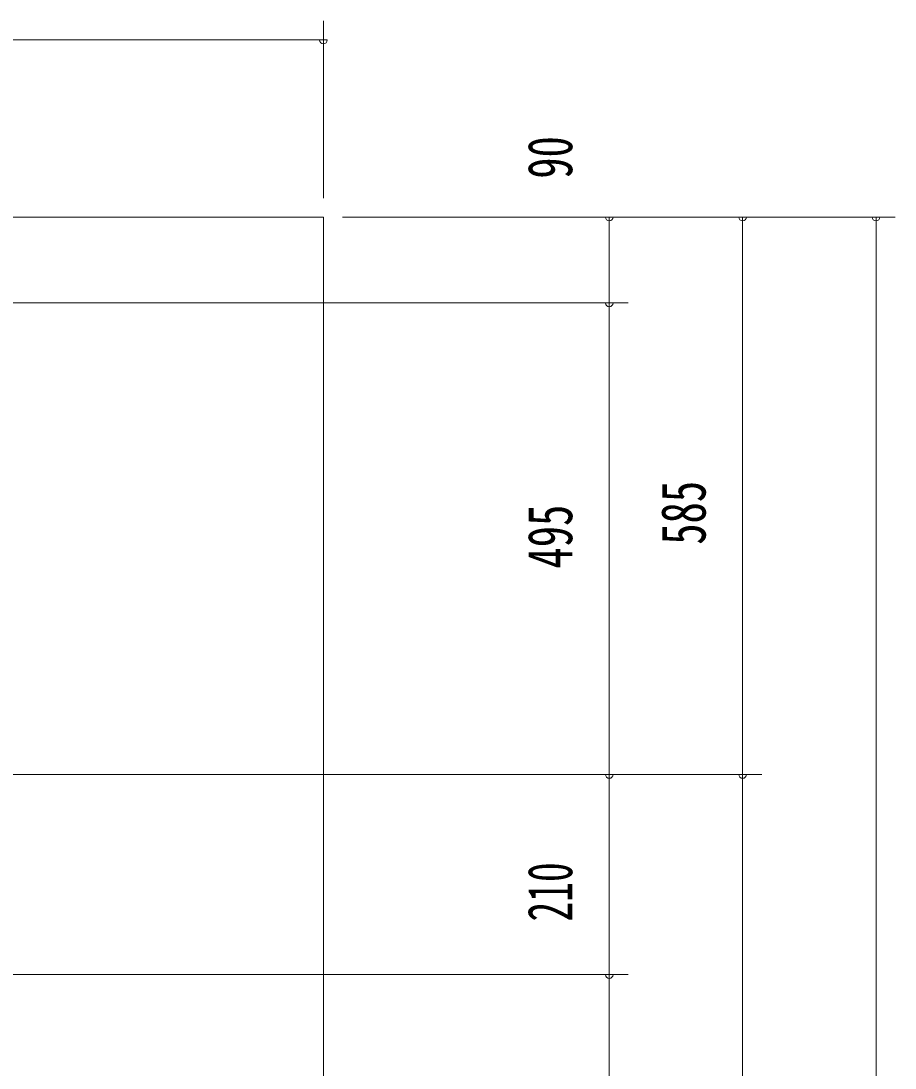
# Model space of a CAD drawing. Units: millimetres, scale not verified. Extents: x -5740 to 5856, y -4020 to 4020.
# Drawn here: x -154 to 764, y -1173 to -74 of the extents above; entities that cross this region are included whole.
import ezdxf
from ezdxf.enums import TextEntityAlignment as Align

# ---------------------------------------------------------------- set-up
doc = ezdxf.new("R2010")
doc.units = ezdxf.units.MM
doc.header["$LTSCALE"] = 10
doc.layers.add('0-3_2-03BODL', color=2, linetype='Continuous', lineweight=18)
doc.layers.add('0-F_2ラック-F寸法', color=3, linetype='Continuous', lineweight=18)
doc.styles.add('ＭＳ ゴシック', font='')
doc.styles.get('ＭＳ ゴシック').set_extended_font_data('MS Gothic')

msp = doc.modelspace()

# ---------------------------------------------------------------- linework, layer by layer
at = {"layer": '0-3_2-03BODL', "color": 7}
msp.add_lwpolyline([(313.7, -2414.95), (163.7, -2414.95), (163.7, -280.14), (-1613.87, -280.14)], dxfattribs=at)
at = {"layer": '0-F_2ラック-F寸法'}
for p, q in [((163.7, -74.19), (163.7, -260.14)), ((163.7, -94.19), (-736.3, -94.19)), ((167.7, -94.19), (159.7, -94.19)), ((763.7, -280.14), (183.7, -280.14)), ((467.7, -280.14), (459.7, -280.14)), ((463.7, -330.14), (463.7, -280.14)), ((607.7, -280.14), (599.7, -280.14)), ((603.7, -280.14), (603.7, -870.14)), ((747.7, -280.14), (739.7, -280.14)), ((743.7, -280.14), (743.7, -2460.14)), ((463.7, -870.14), (463.7, -330.14)), ((483.7, -370.14), (-1336.3, -370.14)), ((467.7, -370.14), (459.7, -370.14)), ((623.7, -865.14), (-1155.99, -865.14)), ((467.7, -865.14), (459.7, -865.14)), ((607.7, -865.14), (599.7, -865.14)), ((463.7, -870.14), (463.7, -1105.14)), ((603.7, -870.14), (603.7, -2460.14)), ((483.7, -1075.14), (-524.93, -1075.14)), ((467.7, -1075.14), (459.7, -1075.14)), ((463.7, -1105.14), (463.7, -2285.14))]:
    msp.add_line(p, q, dxfattribs=at)
for centre in [(163.7, -94.19), (463.7, -280.14), (603.7, -280.14), (743.7, -280.14), (463.7, -370.14), (463.7, -865.14), (603.7, -865.14), (463.7, -1075.14)]:
    msp.add_arc(centre, 4, 180, 0, dxfattribs=at)

# ---------------------------------------------------------------- texts
at = {"layer": '0-F_2ラック-F寸法', "color": 7, "style": 'ＭＳ ゴシック'}
for s, width, p in [('90', 0.7, (438.9, -239.8)), ('585', 0.7, (578.9, -623.96)), ('495', 0.7, (438.9, -648.96)), ('210', 0.65, (438.9, -1019.5))]:
    msp.add_text(s, height=46.89, rotation=90, dxfattribs=dict(at, width=width)).set_placement(p, align=Align.BOTTOM_LEFT)

doc.saveas('drawing.dxf')
